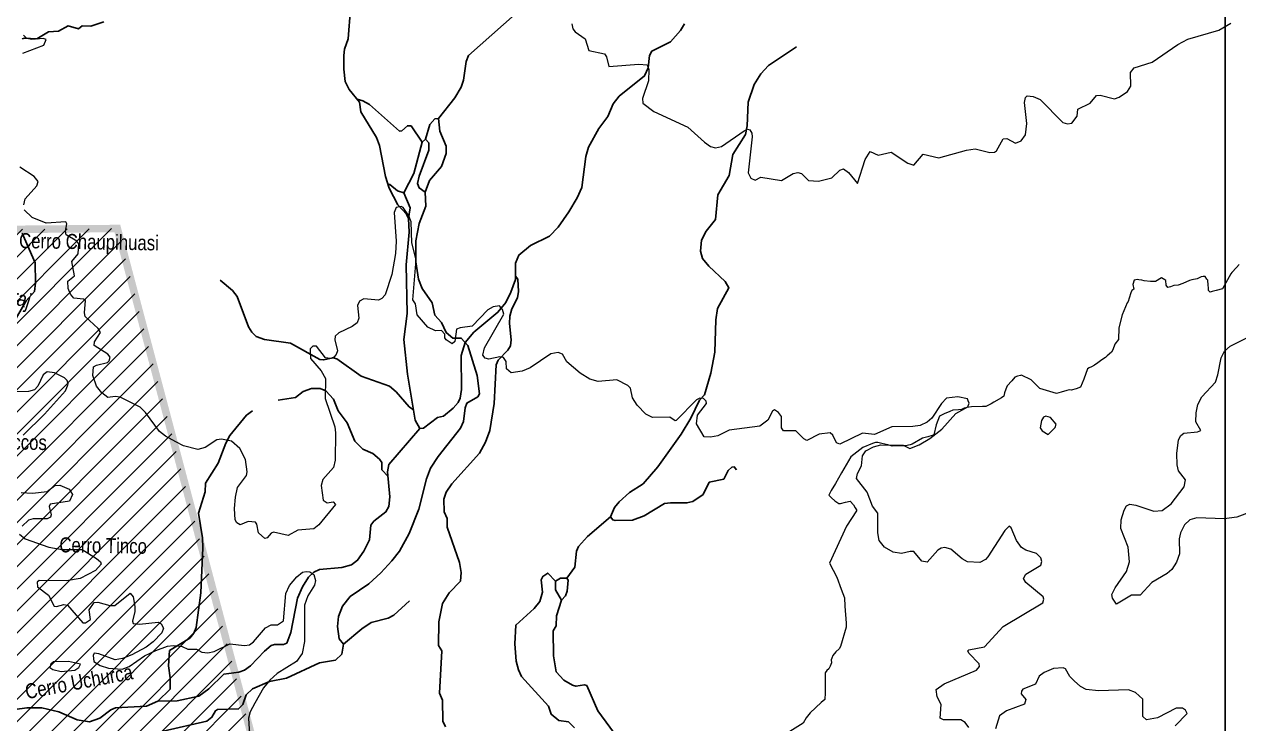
# Model space of a CAD drawing. Header units: feet. Extents: x -72 to 1107026, y -16 to 8357890.
# Drawn here: x 818417 to 842697, y 8231799 to 8245771 of the extents above; entities that cross this region are included whole.
import ezdxf

# ---------------------------------------------------------------- set-up
doc = ezdxf.new("R2010")
doc.units = ezdxf.units.FT
doc.header["$LTSCALE"] = 10
doc.header["$MEASUREMENT"] = 0
doc.layers.get('0').update_dxf_attribs({"linetype": 'CONTINUOUS'})
doc.layers.add('AUTODEMA-inf. cofopri-Rural-PSAD', color=190, linetype='CONTINUOUS')
for name, color, linetype, lineweight in [('CURVAS_PERU_500_PSAD-18', 23, 'CONTINUOUS', 5), ('Hidrografia-IGN-QUEBRADAS', 151, 'CONTINUOUS', 25), ('INEI-DIS-AREQ', 252, 'CONTINUOUS', 9), ('Texto Toponimia IGN', 251, 'CONTINUOUS', 0)]:
    doc.layers.add(name, color=color, linetype=linetype, lineweight=lineweight)
doc.styles.add('SWILL721', font='swissi.ttf')

msp = doc.modelspace()

# ---------------------------------------------------------------- hatches: boundary and pattern name
at = {"layer": 'AUTODEMA-inf. cofopri-Rural-PSAD', "lineweight": 5}
h = msp.add_hatch(dxfattribs=at)
h.set_pattern_fill('ANSI31', color=256, scale=2500)
h.paths.add_polyline_path([(753238, 8156793), (753322, 8156780), (753238, 8156793), (761252, 8177664), (761485, 8177877), (761891, 8178033), (762006, 8178099), (762145, 8178160), (762278, 8178215), (762392, 8178274), (762497, 8178357), (762589, 8178469), (762675, 8178563), (762762, 8178662), (762856, 8178741), (762966, 8178847), (763062, 8178931), (763167, 8179043), (763215, 8179157), (763254, 8179284), (763292, 8179406), (763323, 8179543), (763341, 8179672), (763349, 8179797), (763400, 8179962), (763448, 8180102), (763499, 8180234), (763573, 8180363), (763635, 8180490), (763719, 8180589), (763826, 8180681), (763928, 8180774), (764019, 8180866), (764121, 8180950), (764228, 8181026), (764338, 8181097), (764444, 8181168), (764559, 8181213), (764712, 8181269), (764839, 8181335), (764956, 8181398), (765071, 8181451), (765175, 8181550), (765244, 8181660), (765315, 8181776), (765354, 8181893), (765389, 8182013), (765390, 8182140), (765377, 8182262), (765342, 8182396), (765286, 8182546), (765225, 8182684), (765197, 8182808), (765187, 8182943), (765170, 8183067), (765142, 8183205), (765114, 8183355), (765122, 8183484), (765143, 8183642), (765150, 8183779), (765168, 8183908), (765199, 8184028), (765243, 8184165), (765278, 8184310), (765332, 8184449), (765386, 8184576), (765432, 8184714), (765467, 8184853), (765513, 8184978), (765575, 8185115), (765661, 8185237), (765751, 8185338), (765852, 8185419), (765985, 8185503), (766099, 8185572), (766232, 8185655), (766299, 8185789), (767271, 8186800), (767271, 8186947), (767297, 8187069), (767333, 8187214), (767379, 8187334), (767466, 8187468), (767519, 8187582), (767578, 8187702), (767631, 8187831), (767690, 8187961), (767739, 8188095), (767779, 8188220), (767853, 8188349), (767930, 8188476), (768029, 8188550), (768144, 8188601), (768268, 8188621), (768396, 8188684), (768525, 8188666), (768648, 8188684), (768729, 8188803), (768760, 8188933), (768775, 8189055), (768816, 8189187), (768865, 8189314), (768913, 8189448), (768946, 8189596), (769010, 8189708), (769110, 8189804), (769242, 8189855), (769369, 8189839), (769435, 8190402), (769242, 8190676), (768955, 8190796), (768850, 8191044), (768727, 8191405), (768791, 8192051), (769355, 8193016), (769774, 8193584), (769715, 8193854), (770015, 8194180), (770358, 8194460), (770593, 8194855), (771149, 8195508), (771339, 8195882), (771620, 8196321), (772139, 8196529), (772271, 8196571), (772518, 8196829), (772893, 8197299), (773001, 8197468), (773083, 8197912), (773128, 8198271), (773053, 8198668), (772961, 8199048), (772784, 8199431), (772552, 8199747), (772403, 8199923), (772344, 8200269), (772420, 8200524), (772438, 8201124), (772378, 8201509), (772320, 8201525), (771949, 8202389), (771948, 8203291), (771835, 8204086), (771949, 8205175), (771912, 8205868), (771936, 8206678), (771927, 8207524), (771977, 8207815), (772140, 8208229), (772310, 8208881), (772199, 8209183), (771898, 8209610), (771718, 8210093), (771643, 8210618), (770734, 8212243), (770420, 8212760), (770332, 8213330), (770439, 8213909), (770573, 8214159), (770693, 8214428), (770826, 8214682), (770933, 8214964), (771027, 8215231), (771060, 8215528), (771028, 8215800), (771023, 8215945), (771008, 8216090), (770944, 8216217), (770904, 8216392), (770519, 8217145), (770239, 8217796), (770023, 8218086), (769663, 8218545), (769449, 8218924), (769225, 8219439), (769296, 8219810), (769534, 8220281), (769800, 8220721), (770123, 8220961), (770236, 8221108), (770301, 8221212), (770355, 8221316), (770388, 8221417), (770506, 8221516), (770614, 8221596), (770683, 8221720), (770695, 8221911), (770696, 8222074), (770699, 8222211), (770790, 8222424), (770811, 8222568), (770823, 8222774), (770781, 8222973), (770744, 8223095), (770724, 8223248), (770687, 8223365), (770609, 8223513), (770566, 8223607), (770536, 8223648), (770519, 8223803), (770420, 8224061), (770417, 8224114), (770411, 8224346), (770326, 8224585), (770246, 8224784), (770250, 8224878), (770152, 8225049), (770105, 8225286), (769944, 8225912), (769917, 8226101), (769939, 8226683), (769870, 8226978), (769847, 8227388), (769974, 8227697), (770102, 8227836), (770156, 8227935), (770134, 8228072), (770014, 8228391), (770087, 8228555), (770259, 8228867), (770494, 8228977), (770568, 8228972), (770670, 8228991), (770967, 8229392), (771170, 8229797), (771390, 8230281), (771541, 8230796), (771638, 8231110), (771649, 8231265), (771605, 8231522), (771627, 8231763), (771687, 8231964), (771722, 8232157), (771735, 8232337), (771693, 8232515), (771625, 8232625), (771600, 8233022), (771587, 8233284), (771570, 8233434), (771556, 8233673), (771538, 8233961), (771479, 8234294), (771495, 8234446), (771537, 8234647), (771589, 8234753), (771628, 8234908), (771626, 8235023), (771663, 8235221), (771705, 8235358), (771731, 8235452), (771806, 8235660), (771892, 8235916), (771915, 8235992), (771929, 8236129), (771913, 8236376), (771884, 8236602), (771862, 8236752), (771822, 8236938), (771796, 8237134), (771804, 8237182), (771883, 8237286), (771904, 8237405), (771913, 8237507), (771903, 8237629), (771894, 8237698), (771889, 8237802), (771827, 8237968), (771792, 8238039), (771813, 8238197), (771839, 8238311), (771838, 8238486), (771839, 8238639), (771824, 8238728), (771772, 8238886), (771717, 8239024), (771631, 8239192), (771615, 8239378), (771621, 8239502), (771614, 8239619), (771605, 8239731), (771569, 8239792), (771550, 8239932), (771551, 8240029), (771481, 8240238), (771522, 8240563), (771488, 8241022), (771468, 8241305), (820278, 8241691), (830577, 8202812), (830340, 8202672), (830000, 8202586), (829662, 8202548), (829318, 8202317), (829158, 8201793), (829053, 8201507), (828905, 8201367), (828322, 8201192), (827978, 8200961), (827919, 8200578), (827797, 8199716), (827643, 8199383), (827293, 8198961), (826996, 8198681), (826979, 8198104), (826868, 8197578), (826760, 8197196), (826743, 8196619), (826868, 8195942), (827189, 8195377), (827277, 8195085), (827159, 8194367), (827146, 8193935), (827234, 8193643), (827319, 8193256), (827453, 8192915), (827398, 8192676), (827291, 8192294), (827132, 8191818), (827119, 8191385), (827194, 8190661), (827090, 8190376), (826836, 8189950), (826722, 8189328), (826756, 8188846), (826641, 8188224), (826583, 8187889), (826334, 8187608), (826127, 8187133), (825918, 8186561), (825905, 8186129), (826032, 8185548), (825868, 8184879), (825858, 8184542), (825847, 8184158), (826032, 8183912), (826069, 8183526), (826047, 8182805), (826078, 8182227), (826108, 8181600), (826048, 8181217), (825801, 8180984), (825747, 8180793), (825636, 8180315), (825796, 8179204), (825684, 8178678), (825668, 8178149), (825657, 8177765), (825548, 8177335), (825244, 8176815), (825086, 8176386), (824977, 8175956), (824725, 8175579), (824520, 8175152), (824114, 8174443), (823712, 8173877), (823407, 8173357), (823324, 8172960), (823317, 8172729), (823307, 8172399), (823238, 8171852), (823314, 8171473), (823304, 8171154), (823327, 8170950), (823289, 8170632), (823310, 8170370), (823402, 8170016), (823586, 8169548), (823710, 8169280), (823662, 8168785), (823750, 8168195), (823303, 8168147), (822930, 8167996), (822690, 8167863), (822198, 8167624), (822071, 8167460), (821892, 8167381), (821672, 8167229), (821518, 8167084), (821383, 8166920), (821310, 8166661), (821229, 8166477), (821265, 8166226), (821329, 8166168), (821371, 8165998), (821374, 8165793), (821214, 8165770), (821034, 8165673), (820575, 8165630), (820470, 8165568), (820330, 8165544), (820169, 8165484), (819982, 8165480), (819805, 8165485), (819700, 8165414), (819649, 8165285), (819644, 8165108), (819667, 8164939), (819671, 8164762), (819732, 8164620), (819765, 8164469), (819741, 8164302), (819684, 8164248), (819479, 8164273), (819273, 8164260), (819038, 8164211), (818867, 8164134), (818823, 8164107), (818741, 8164036), (818708, 8164001), (818677, 8163932), (818710, 8163874), (818719, 8163764), (818731, 8163685), (818688, 8163660), (818637, 8163650), (818578, 8163656), (818522, 8163649), (818440, 8163596), (818419, 8163540), (818393, 8163433), (818298, 8163327), (818245, 8163363), (818164, 8163435), (818136, 8163489), (818129, 8163542), (818096, 8163606), (818046, 8163683), (817988, 8163732), (817894, 8163801), (817840, 8163741), (817832, 8163692), (817948, 8163198), (817963, 8163142), (817897, 8163112), (817789, 8163046), (817781, 8162998), (817730, 8162927), (817678, 8162897), (817592, 8162870), (817454, 8162902), (817393, 8162912), (817340, 8162910), (817312, 8162864), (817276, 8162829), (817252, 8162781), (817206, 8162736), (817116, 8162650), (817080, 8162604), (816998, 8162546), (816927, 8162529), (816831, 8162586), (816762, 8162655), (816699, 8162684), (816646, 8162707), (816575, 8162751), (816511, 8162744), (816411, 8162673), (816342, 8162595), (816313, 8162529), (816262, 8162412), (816108, 8162337), (816052, 8162315), (815981, 8162315), (815917, 8162285), (815807, 8162276), (815739, 8162310), (815638, 8162382), (815595, 8162443), (815534, 8162451), (815488, 8162492), (815433, 8162536), (815341, 8162496), (815286, 8162397), (815285, 8162290), (815182, 8162139), (815129, 8162124), (815020, 8162160), (814969, 8162143), (814915, 8162151), (814818, 8162129), (814661, 8162171), (814608, 8162204), (814465, 8162246), (814361, 8162265), (814167, 8162243), (813989, 8162194), (813856, 8162085), (813702, 8161985), (813124, 8161923), (812911, 8161706), (812856, 8161618), (812749, 8161540), (812492, 8161534), (812443, 8161524), (812367, 8161515), (812252, 8161510), (812150, 8161471), (812066, 8161443), (811936, 8161388), (811813, 8161338), (811757, 8161367), (811669, 8161438), (811510, 8161415), (811342, 8161337), (811245, 8161204), (811131, 8161124), (810849, 8161076), (810322, 8160943), (809995, 8160714), (809741, 8160678), (809493, 8160697), (809213, 8160705), (808932, 8160676), (808648, 8160621), (808530, 8160579), (808408, 8160546), (808227, 8160477), (808120, 8160465), (808005, 8160428), (807949, 8160451), (807748, 8160486), (807591, 8160502), (807337, 8160435), (807016, 8160247), (806896, 8160192), (806747, 8160074), (806681, 8160046), (806538, 8159999), (806377, 8159904), (806147, 8159906), (805415, 8159960), (805112, 8159977), (804565, 8160002), (804080, 8160025), (803956, 8160045), (803836, 8160005), (803684, 8159964), (803497, 8159761), (803367, 8159762), (803227, 8159787), (802920, 8159966), (802800, 8159994), (802680, 8160027), (802548, 8160058), (802424, 8160101), (802312, 8160152), (802195, 8160221), (802083, 8160290), (801956, 8160316), (801818, 8160295), (801688, 8160293), (801556, 8160247), (801423, 8160212), (801291, 8160159), (801159, 8160106), (800787, 8160136), (800463, 8160229), (800277, 8160263), (800072, 8160269), (799744, 8160251), (799483, 8160249), (799221, 8160248), (798949, 8160191), (798686, 8160152), (798410, 8160168), (798290, 8160204), (798148, 8160212), (798023, 8160253), (797876, 8160243), (797751, 8160192), (797611, 8160213), (797496, 8160274), (797323, 8160236), (797183, 8160081), (797053, 8159952), (796859, 8159878), (796714, 8159805), (796661, 8159693), (796625, 8159558), (796551, 8159432), (796413, 8159345), (796273, 8159351), (796136, 8159369), (796011, 8159432), (795892, 8159481), (795767, 8159545), (795647, 8159580), (795531, 8159639), (795391, 8159662), (795256, 8159634), (795083, 8159561), (794973, 8159508), (794881, 8159383), (794743, 8159228), (794634, 8159150), (794486, 8159150), (794377, 8159214), (794229, 8159227), (794087, 8159186), (793965, 8159158), (793830, 8159143), (793685, 8159172), (793580, 8159268), (793535, 8159388), (793533, 8159520), (793530, 8159657), (793548, 8159797), (793528, 8160067), (793457, 8160189), (793366, 8160285), (793249, 8160375), (793130, 8160431), (792862, 8160424), (792730, 8160378), (792470, 8160226), (792221, 8160229), (792150, 8160361), (792025, 8160394), (791895, 8160369), (791742, 8160344), (791615, 8160278), (791345, 8160296), (791121, 8160303), (791002, 8160353), (790927, 8160356), (790776, 8160295), (790573, 8160086), (790487, 8160014), (790335, 8159935), (790156, 8159875), (789933, 8159891), (789628, 8159994), (789403, 8160091), (789337, 8160215), (789139, 8160376), (788987, 8160391), (788855, 8160613), (788850, 8160750), (788898, 8160900), (788728, 8161037), (788593, 8161048), (788476, 8161094), (788331, 8161107), (788207, 8161079), (788072, 8161089), (787996, 8161188), (787900, 8161371), (787828, 8161534), (787714, 8161613), (787483, 8161754), (787368, 8161805), (787254, 8161881), (787122, 8161935), (787007, 8162011), (786888, 8162072), (786771, 8162121), (786667, 8162202), (786552, 8162248), (786425, 8162271), (786298, 8162223), (786203, 8162137), (786107, 8162061), (786051, 8162173), (786043, 8162338), (786150, 8162401), (786275, 8162485), (786339, 8162597), (786237, 8162665), (786110, 8162638), (785990, 8162577), (785868, 8162597), (785746, 8162615), (785622, 8162654), (785500, 8162672), (785362, 8162654), (785199, 8162603), (785082, 8162565), (784960, 8162540), (784835, 8162500), (784720, 8162436), (784596, 8162358), (784484, 8162277), (784379, 8162190), (784275, 8162114), (784160, 8162036), (784043, 8161954), (783938, 8161886), (783826, 8161812), (783699, 8161747), (783582, 8161693), (783449, 8161676), (783342, 8161607), (783271, 8161452), (783225, 8161328), (783179, 8161206), (783138, 8161082), (783097, 8160957), (783061, 8160830), (782974, 8160718), (782855, 8160675), (782725, 8160670), (782582, 8160648), (782463, 8160615), (782353, 8160549), (782259, 8160460), (782078, 8160260), (782029, 8160143), (781968, 8160031), (781907, 8159917), (781846, 8159810), (781751, 8159699), (781639, 8159610), (781573, 8159503), (781506, 8159396), (781422, 8159300), (781295, 8159285), (781170, 8159283), (781058, 8159227), (781035, 8159095), (780966, 8158947), (780910, 8158818), (780843, 8158678), (780719, 8158676), (780643, 8158773), (780548, 8158676), (780492, 8158534), (780489, 8158409), (780563, 8158292), (780456, 8158221), (780372, 8158130), (780275, 8158051), (780148, 8158062), (780033, 8158141), (779893, 8158142), (779769, 8158106), (779649, 8158042), (779555, 8157953), (779448, 8157872), (779391, 8157763), (779345, 8157649), (779294, 8157529), (779236, 8157415), (779123, 8157309), (778981, 8157250), (778859, 8157212), (778734, 8157164), (778607, 8157144), (778479, 8157144), (778332, 8157180), (778375, 8156898), (778164, 8156936), (778158, 8156802), (778130, 8156675), (778140, 8156545), (778112, 8156426), (778050, 8156319), (778063, 8156169), (777986, 8156065), (777961, 8155941), (777902, 8155786), (777843, 8155676), (777795, 8155562), (777705, 8155466), (777593, 8155359), (777509, 8155263), (777417, 8155159), (777305, 8155070), (777239, 8154938), (777216, 8154806), (777159, 8154686), (777093, 8154552), (777034, 8154440), (776983, 8154298), (776922, 8154161), (776873, 8154016), (776779, 8153937), (776659, 8153838), (776605, 8153711), (776592, 8153572), (776612, 8153434), (776630, 8153310), (776609, 8153183), (776586, 8153051), (776545, 8152921), (776515, 8152794), (776494, 8152637), (776486, 8152507), (776478, 8152344), (776437, 8152225), (776573, 8151681), (776106, 8151111), (775463, 8150015), (775273, 8149577), (775253, 8149427), (774951, 8149779), (774716, 8150004), (774511, 8150120), (774293, 8150189), (774009, 8150343), (773986, 8150653), (773898, 8150715), (773679, 8150366), (773524, 8150449), (773583, 8150865), (773302, 8151090), (773079, 8151190), (772903, 8151351), (772690, 8151485), (772613, 8151651), (772759, 8151759), (772737, 8151864), (772352, 8152136), (772085, 8152058), (771824, 8152119), (771653, 8152170), (771611, 8152333), (771212, 8152458), (770986, 8152496), (770745, 8152533), (770505, 8152618), (770212, 8152721), (769864, 8152789), (769676, 8152849), (769529, 8152895), (769298, 8152965), (769056, 8153020), (768826, 8153067), (768593, 8153122), (768350, 8153228), (768122, 8153296), (767859, 8153352), (767629, 8153412), (767406, 8153493), (767171, 8153558), (766938, 8153643), (766714, 8153723), (766443, 8153849), (766241, 8153940), (766040, 8153990), (765798, 8154065), (765568, 8154146), (765335, 8154198), (765105, 8154273), (764987, 8154344), (764570, 8154454), (764357, 8154514), (764080, 8154590), (763867, 8154638), (763662, 8154698), (763479, 8154729), (763070, 8154817), (762778, 8154929), (762461, 8154975), (762334, 8155019), (762093, 8155094), (761838, 8155171), (761596, 8155180), (761345, 8155237), (761116, 8155269), (760846, 8155361), (760587, 8155419), (760351, 8155487), (760119, 8155512), (759916, 8155493), (759629, 8155574), (759372, 8155594), (759166, 8155611), (758956, 8155664), (758687, 8155803), (758456, 8155889), (758210, 8155960), (757946, 8156005), (757689, 8156063), (757532, 8156107), (757276, 8156170), (757050, 8156236), (756864, 8156260), (756611, 8156328), (756385, 8156381), (756113, 8156398), (755975, 8156433), (755622, 8156463), (755391, 8156486), (755152, 8156526), (754896, 8156606), (754586, 8156660), (754380, 8156712), (754159, 8156752), (753964, 8156794), (753322, 8156780)])

# ---------------------------------------------------------------- linework, layer by layer
at = {"color": 1}
msp.add_lwpolyline([(842429, 8122447), (719447, 8122447), (719447, 8280092), (842429, 8280092)], close=True, dxfattribs=at)
msp.add_lwpolyline([(842429, 8122447), (719447, 8122447), (719447, 8280092), (842429, 8280092)], close=True, dxfattribs=at)
at = {"layer": 'AUTODEMA-inf. cofopri-Rural-PSAD', "linetype": 'Continuous', "const_width": 150}
msp.add_lwpolyline([(771468, 8241305), (820278, 8241691), (830577, 8202812)], dxfattribs=at)
at = {"layer": 'CURVAS_PERU_500_PSAD-18'}
for points in [[(829365, 8245779), (829382, 8245681), (829428, 8245622), (829633, 8245481), (829702, 8245248), (830016, 8245181), (830056, 8245119), (830105, 8244926), (830703, 8244976), (830873, 8244959), (830903, 8244866), (830898, 8244641), (830775, 8244289), (830784, 8244193), (831003, 8244030), (831684, 8243717), (832016, 8243414), (832139, 8243329), (832235, 8243304), (832356, 8243331), (832808, 8243643), (832876, 8243675), (832921, 8243660), (832963, 8243598), (832967, 8243524), (832889, 8242804), (832944, 8242696), (833033, 8242657), (833141, 8242718), (833558, 8242648), (833789, 8242793), (833886, 8242813), (833955, 8242788), (834097, 8242648), (834295, 8242636), (834560, 8242705), (834726, 8242857), (834794, 8242881), (834897, 8242812), (835074, 8242591), (835226, 8243067), (835329, 8243232), (835486, 8243156), (835751, 8243215), (836082, 8242995), (836199, 8242954), (836390, 8243174), (836703, 8243104), (837257, 8243257), (837430, 8243284), (837720, 8243209), (837818, 8243215), (837856, 8243246), (837990, 8243485), (838061, 8243490), (838236, 8243395), (838346, 8243446), (838437, 8243565), (838460, 8243786), (838416, 8244209), (838432, 8244307), (838467, 8244340), (838591, 8244331), (838728, 8244271), (839181, 8243809), (839277, 8243783), (839361, 8243799), (839469, 8243934), (839481, 8244078), (839729, 8244194), (839851, 8244350), (839925, 8244353), (840215, 8244285), (840309, 8244317), (840475, 8244429), (840538, 8244533), (840534, 8244807), (840610, 8244901), (840967, 8245011), (841481, 8245366), (841677, 8245476), (842302, 8245654), (842538, 8245792)], [(818391, 8245191), (818809, 8245354), (818856, 8245465), (818792, 8245490), (818568, 8245469), (818470, 8245485), (818399, 8245554)], [(818407, 8242161), (818438, 8242282), (818671, 8242541), (818696, 8242633), (818618, 8242728), (818325, 8242919)], [(837291, 8238248), (837275, 8238291), (837080, 8238327), (836858, 8238303), (836754, 8238195), (836563, 8237903), (836466, 8237825), (836331, 8237759), (836184, 8237733), (835760, 8237728), (835419, 8237577), (835173, 8237600), (834724, 8237382), (834658, 8237407), (834584, 8237565), (834528, 8237612), (834308, 8237583), (834066, 8237458), (834001, 8237492), (833846, 8237652), (833597, 8237651), (833555, 8237709), (833554, 8237933), (833498, 8238015), (833415, 8238067), (833375, 8238041), (833282, 8237866), (833125, 8237744), (832507, 8237660), (832282, 8237553), (832136, 8237525), (832012, 8237533), (831858, 8237790), (831878, 8237960), (832059, 8238197), (832047, 8238244), (831995, 8238298), (831922, 8238301), (831856, 8238267), (831451, 8237859), (831428, 8237852), (831326, 8237920), (830977, 8237916), (830844, 8237982), (830670, 8238161), (830579, 8238310), (830536, 8238504), (830483, 8238556), (830262, 8238668), (829890, 8238633), (829723, 8238683), (829533, 8238803), (829264, 8239027), (829180, 8239178), (829092, 8239217), (828947, 8239187), (828533, 8238908), (828371, 8238843), (828150, 8238810), (828055, 8238886), (828054, 8239034), (827997, 8239114), (827924, 8239126), (827704, 8239084), (827632, 8239104), (827587, 8239160), (827616, 8239306), (828002, 8239977), (827980, 8240072), (827916, 8240145), (827793, 8240124), (827683, 8240065), (827375, 8239741), (827129, 8239709), (827061, 8239679), (827023, 8239436), (826972, 8239386), (826850, 8239467), (826827, 8239510), (826828, 8239584), (826761, 8239657), (826641, 8239647), (826483, 8239720), (826274, 8239966), (826240, 8240186), (826184, 8240268), (826250, 8241064), (826168, 8241403), (826151, 8241826), (826106, 8241943), (825994, 8242108), (825952, 8242133), (825855, 8242111), (825812, 8242013), (825854, 8241440), (825842, 8241190), (825763, 8240773), (825634, 8240369), (825567, 8240295), (825500, 8240263), (825203, 8240289), (825117, 8240241), (825079, 8240151), (825104, 8239903), (825073, 8239810), (824974, 8239735), (824703, 8239607), (824632, 8239538), (824625, 8239465), (824678, 8239247), (824656, 8239176), (824605, 8239121), (824537, 8239093), (824440, 8239111), (824259, 8239344), (824185, 8239341), (824133, 8239291), (824142, 8239094), (824355, 8238850), (824437, 8238697), (824434, 8238298), (824627, 8237731), (824641, 8237607), (824631, 8237062), (824601, 8236916), (824385, 8236676), (824350, 8236558), (824390, 8236262), (824472, 8236210), (824594, 8236231), (824639, 8236175), (824304, 8235773), (824207, 8235695), (823886, 8235664), (823690, 8235557), (823400, 8235622), (823354, 8235604), (823272, 8235510), (823226, 8235496), (823099, 8235612), (823068, 8235782), (823041, 8235823), (822894, 8235838), (822734, 8235773), (822670, 8235812), (822631, 8235875), (822618, 8236099), (822637, 8236323), (822680, 8236518), (822857, 8236757), (822871, 8236830), (822838, 8237077), (822730, 8237300), (822557, 8237443), (822362, 8237484), (822265, 8237469), (822034, 8237320), (821890, 8237280), (821600, 8237351), (821447, 8237432), (821240, 8237543), (821122, 8237636), (820844, 8238019), (820735, 8238121), (820333, 8238322), (820234, 8238335), (820088, 8238313), (819971, 8238406), (819863, 8238544), (819786, 8238754), (819802, 8238925), (819864, 8238964), (820083, 8239012), (820116, 8239049), (820132, 8239121), (820086, 8239178), (819817, 8239357), (819823, 8239427), (819944, 8239613), (819893, 8239697), (819637, 8239933), (819620, 8240005), (819642, 8240252), (819604, 8240282), (819409, 8240303), (819344, 8240379), (819292, 8240492), (819291, 8240640), (819424, 8240744), (819367, 8241035), (819495, 8241185), (819511, 8241382), (819467, 8241440), (819252, 8241565), (819242, 8241638), (819270, 8241785), (819249, 8241827), (818854, 8241797), (818577, 8241911), (818415, 8242062)], [(842962, 8236039), (842658, 8235924), (842410, 8235894), (841861, 8235912), (841717, 8235875), (841612, 8235770), (841531, 8235615), (841508, 8235493), (841512, 8235194), (841454, 8235029), (841359, 8234882), (841264, 8234802), (840963, 8234623), (840727, 8234366), (840556, 8234365), (840255, 8234187), (840177, 8234305), (840162, 8234377), (840228, 8234511), (840456, 8234840), (840515, 8235030), (840488, 8235327), (840342, 8235698), (840350, 8235872), (840407, 8236063), (840456, 8236150), (840520, 8236184), (840643, 8236165), (840998, 8236045), (841170, 8236055), (841348, 8236191), (841606, 8236529), (841631, 8236673), (841495, 8236850), (841465, 8236971), (841460, 8237196), (841493, 8237468), (841538, 8237557), (841598, 8237600), (841871, 8237628), (841937, 8237658), (841843, 8237831), (841846, 8238006), (841881, 8238177), (841962, 8238331), (842232, 8238624), (842281, 8238766), (842345, 8239110), (842413, 8239242), (842528, 8239338), (842862, 8239509)], [(818394, 8237565), (818824, 8237984), (819244, 8238446), (819295, 8238583), (819273, 8238654), (819223, 8238710), (819021, 8238807), (818874, 8238825), (818797, 8238765), (818687, 8238541), (818619, 8238469), (818499, 8238437), (818200, 8238428)], [(837303, 8231725), (837228, 8231824), (837144, 8231876), (836795, 8231876), (836730, 8231909), (836748, 8232181), (836669, 8232336), (836647, 8232484), (836810, 8232593), (837453, 8232867), (837514, 8232945), (837508, 8232993), (837300, 8233208), (837284, 8233255), (837300, 8233273), (837617, 8233335), (837985, 8233741), (838778, 8234214), (838802, 8234284), (838789, 8234332), (838444, 8234619), (838395, 8234703), (838443, 8234785), (838739, 8234969), (838761, 8235040), (838744, 8235112), (838656, 8235199), (838442, 8235267), (838357, 8235319), (838257, 8235461), (838146, 8235713), (838106, 8235742), (838022, 8235659), (837683, 8235133), (837633, 8235077), (837525, 8235018), (837278, 8235031), (837170, 8235092), (836940, 8235285), (836822, 8235319), (836748, 8235309), (836685, 8235268), (836472, 8235023), (836363, 8235048), (836202, 8235236), (836128, 8235240), (835958, 8235198), (835788, 8235225), (835615, 8235324), (835512, 8235462), (835482, 8235609), (835485, 8236008), (835376, 8236142), (835270, 8236422), (835058, 8236697), (835076, 8236795), (835155, 8236950), (835174, 8237149), (835245, 8237250), (835398, 8237333), (835543, 8237370), (835992, 8237365), (836124, 8237299), (836311, 8237368), (836523, 8237499), (836759, 8237684), (837043, 8237999), (837282, 8238132), (837308, 8238200), (837291, 8238248)], [(818355, 8236418), (818579, 8236402), (818876, 8236437), (819031, 8236559), (819130, 8236561), (819312, 8236484), (819378, 8236381), (819323, 8236246), (818933, 8236184), (818916, 8236140), (818957, 8235970), (818939, 8235924), (818873, 8235892), (818598, 8235892), (818502, 8235866), (818377, 8235746)], [(818323, 8235587), (818437, 8235492), (818907, 8235326), (819177, 8235276), (819577, 8235280), (819864, 8235102), (819938, 8235035), (819952, 8234988), (819842, 8234857), (819532, 8234698), (819261, 8234655), (818712, 8234661), (818678, 8234627), (818679, 8234530), (818899, 8234368), (819014, 8234150), (819063, 8234141), (819207, 8234181), (819280, 8234170), (819591, 8233816), (819640, 8233816), (819743, 8233883), (819715, 8234077), (819815, 8234217), (819887, 8234229), (820127, 8234160), (820226, 8234159), (820534, 8234407), (820594, 8234336), (820628, 8234139), (820630, 8234040), (820579, 8233846), (820596, 8233803), (820719, 8233787), (821091, 8233827), (821157, 8233795), (821199, 8233707), (821170, 8233613), (820995, 8233434), (820854, 8233331), (820570, 8233174), (820383, 8233102), (820236, 8233078), (819909, 8233198), (819813, 8233207), (819793, 8233161), (819806, 8233039), (819935, 8232964), (820100, 8232907), (820372, 8232889), (820511, 8232944), (820822, 8233153), (821046, 8233264), (821282, 8233347), (821393, 8233361), (821572, 8233340), (821684, 8233287), (821859, 8233288), (821966, 8233226), (822090, 8233214), (822211, 8233241), (822525, 8233393), (822821, 8233359), (822919, 8233375), (822998, 8233435), (823243, 8233717), (823355, 8233773), (823479, 8233771), (823600, 8233856), (823646, 8234401), (823721, 8234558), (823864, 8234731), (823979, 8234827), (824053, 8234841), (824127, 8234834), (824208, 8234781), (824240, 8234662), (824221, 8234564), (824083, 8234356), (824017, 8234168), (824020, 8233444), (823974, 8233199), (823857, 8233040), (823476, 8232801), (823326, 8232670), (823203, 8232513), (823025, 8232212), (822934, 8232033), (822903, 8231913), (822931, 8231364)], [(841427, 8231757), (841669, 8232006), (841634, 8232070), (841572, 8232111), (841449, 8232112), (841072, 8231916), (840853, 8231879), (840781, 8231942), (840780, 8232290), (840635, 8232423), (840494, 8232473), (839895, 8232455), (839647, 8232480), (839537, 8232539), (839405, 8232654), (839320, 8232745), (839235, 8232898), (839190, 8232918), (838993, 8232900), (838809, 8232822), (838708, 8232750), (838635, 8232592), (838382, 8232488), (838355, 8232447), (838351, 8232397), (838441, 8232283), (838417, 8232187), (838056, 8232056), (837913, 8231958), (837833, 8231698)]]:
    msp.add_lwpolyline(points, dxfattribs=at)
for points in [[(838887, 8237575), (839029, 8237716), (839047, 8237786), (838935, 8237917), (838840, 8237942), (838795, 8237923), (838757, 8237858), (838729, 8237712), (838771, 8237652)], [(819153, 8232844), (819426, 8232866), (819506, 8232924), (819542, 8232987), (819301, 8233039), (819001, 8233038), (818946, 8232990), (818928, 8232919), (818990, 8232880)]]:
    msp.add_lwpolyline(points, close=True, dxfattribs=at)
at = {"layer": 'Hidrografia-IGN-QUEBRADAS'}
msp.add_line((826438, 8243478), (826374, 8243415), dxfattribs=at)
for points in [[(832044, 8248683), (831636, 8248566), (831445, 8248371), (831380, 8248334), (830921, 8248222), (830517, 8247888), (830001, 8247703), (829107, 8247106), (828810, 8246978), (828630, 8246843), (828476, 8246649), (828360, 8246215), (828234, 8245971), (827298, 8245145), (827253, 8245029), (827200, 8244658), (827155, 8244515), (827026, 8244302), (826699, 8243886)], [(824940, 8246081), (824890, 8245483), (824817, 8245273), (824806, 8245148), (824806, 8244873), (824836, 8244625), (824911, 8244468), (825116, 8244217), (825148, 8244022), (825461, 8243511), (825520, 8243347), (825637, 8242733), (825713, 8242495), (825889, 8242164), (826057, 8241979), (826099, 8241890), (826109, 8241616), (826055, 8240968), (826074, 8239993), (826003, 8239475), (826081, 8238779), (826233, 8237866), (826327, 8237697)], [(820010, 8245822), (819751, 8245734), (819576, 8245742), (819503, 8245679), (819293, 8245743), (819099, 8245631), (818903, 8245621), (818669, 8245479), (818421, 8245497), (818374, 8245481)], [(831615, 8245777), (831538, 8245648), (831340, 8245423), (830962, 8245235), (830919, 8245147), (830893, 8244899), (830820, 8244740), (830314, 8244334), (830188, 8244181), (830087, 8243926), (829902, 8243690), (829695, 8243319), (829642, 8243127), (829562, 8242508), (829473, 8242301), (829303, 8242024), (829088, 8241717), (828917, 8241536), (828536, 8241351), (828307, 8241160), (828241, 8240999), (828235, 8240676), (828144, 8240417), (828043, 8240216), (827888, 8240020), (827406, 8239623), (827230, 8239413), (827150, 8239152), (827156, 8238478), (827131, 8238305), (827093, 8238213), (826995, 8238100), (826801, 8237942), (826681, 8237916), (826402, 8237704), (826327, 8237697)], [(833855, 8245322), (833294, 8244948), (833140, 8244784), (833012, 8244569), (832888, 8244217), (832867, 8243743), (832835, 8243571), (832586, 8243168), (832513, 8242751), (832282, 8242367), (832234, 8241872), (832047, 8241640), (831957, 8241461), (831937, 8241238), (831978, 8241095), (832104, 8240941), (832430, 8240630), (832504, 8240504), (832275, 8240091), (832246, 8239868), (832225, 8239219), (832142, 8238802), (832020, 8238369), (831916, 8238264), (831745, 8237902), (831548, 8237583), (831086, 8236930), (830791, 8236591), (830518, 8236415), (830311, 8236234), (830217, 8236118), (830139, 8235929)], [(825071, 8244273), (825187, 8244240), (825317, 8244166), (825918, 8243638), (825966, 8243644), (826077, 8243743), (826150, 8243742), (826374, 8243415)], [(826699, 8243886), (826725, 8243637), (826849, 8243338), (826851, 8243189), (826762, 8242930), (826517, 8242648), (826435, 8242415)], [(826699, 8243886), (826628, 8243880), (826528, 8243769), (826438, 8243478)], [(826374, 8243415), (826206, 8242788), (826008, 8242406)], [(826438, 8243478), (826503, 8243404), (826504, 8243255), (826314, 8242739), (826282, 8242593), (826314, 8242502), (826435, 8242415)], [(826435, 8242415), (826446, 8242141), (826312, 8241791), (826245, 8241448), (826248, 8241024), (826299, 8240678), (826374, 8240493), (826572, 8240205), (826626, 8239962), (826759, 8239815), (826851, 8239613), (826982, 8239499), (827155, 8239503), (827282, 8239352), (827474, 8238758), (827521, 8238387), (827483, 8238326), (827268, 8238203), (827233, 8238110), (827199, 8237837), (827141, 8237700), (826689, 8237134), (826541, 8236903), (826461, 8236692), (826307, 8236087), (826110, 8235601), (825920, 8235249), (825769, 8235050), (825545, 8234815), (825307, 8234593), (824935, 8234341), (824780, 8234147), (824699, 8233938), (824677, 8233740), (824716, 8233494), (824802, 8233385)], [(825689, 8242571), (825723, 8242571), (825876, 8242443), (826008, 8242406)], [(826008, 8242406), (826131, 8242107), (826099, 8241890)], [(818375, 8241601), (818637, 8241007), (818642, 8240608), (818620, 8240434), (818456, 8240249), (818106, 8239644)], [(828236, 8240739), (828282, 8240678), (828300, 8240431), (828276, 8240309), (828164, 8240085), (828126, 8239941), (828118, 8239791), (828154, 8239468), (828136, 8239345), (828084, 8239260), (827894, 8239062), (827855, 8238971), (827815, 8238198), (827723, 8237656), (827637, 8237422), (827516, 8237203), (826964, 8236592), (826855, 8236425), (826808, 8236283), (826811, 8236034), (826872, 8235898), (826873, 8235725), (827120, 8235017), (827151, 8234820), (827138, 8234646), (826914, 8234411), (826782, 8234200), (826708, 8233833), (826702, 8233359), (826765, 8233254), (826717, 8232406), (826778, 8232271), (826788, 8231847), (826839, 8231734)], [(822333, 8240659), (822581, 8240450), (822676, 8240334), (822903, 8239727), (822966, 8239619), (823054, 8239531), (823218, 8239474), (823737, 8239398), (824326, 8239073), (824400, 8239066), (824596, 8239106), (824668, 8239090), (825153, 8238739), (825717, 8238541), (825850, 8238428), (826115, 8238128), (826199, 8238071)], [(823494, 8238260), (823839, 8238316), (823996, 8238438), (824160, 8238498), (824334, 8238496), (824448, 8238447), (824598, 8238281), (824694, 8238051), (824871, 8237809), (825023, 8237441), (825183, 8237284), (825388, 8237194), (825521, 8237081), (825564, 8237020), (825569, 8236873), (825690, 8236737)], [(822983, 8238047), (822861, 8237960), (822525, 8237558), (822444, 8237403), (822296, 8237005), (822040, 8236606), (822033, 8236433), (821902, 8236004), (821982, 8235512), (821984, 8235312), (821945, 8234413), (821855, 8233719), (821806, 8233605), (821727, 8233509), (821323, 8233259), (821303, 8232958), (821337, 8232715), (821332, 8232490), (821090, 8232248)], [(826327, 8237697), (825709, 8236977), (825681, 8236832), (825726, 8236334), (825708, 8236135), (825646, 8236029), (825409, 8235845), (825346, 8235768), (825318, 8235472), (825209, 8235248), (825080, 8235063), (824962, 8234972), (824769, 8234922), (824322, 8234878), (824209, 8234827), (824100, 8234724), (823979, 8234535), (823883, 8234305), (823746, 8233619), (823664, 8233410), (823597, 8233380), (823422, 8233380), (823351, 8233358), (823217, 8233247), (822943, 8232956), (822821, 8232869), (822704, 8232827), (822409, 8232791), (822110, 8232497), (821908, 8232352), (821471, 8232258), (821090, 8232248), (820862, 8232152), (820239, 8232115), (820148, 8232074), (819931, 8231908), (819719, 8231837), (819473, 8231874), (819109, 8232038), (818768, 8232115), (818469, 8232114), (817942, 8232046)], [(832659, 8236870), (832612, 8236929), (832565, 8236926), (832492, 8236859), (832402, 8236684), (832112, 8236622), (831990, 8236379), (831786, 8236238), (831665, 8236209), (831340, 8236214), (831217, 8236195), (830810, 8235952), (830577, 8235863), (830229, 8235860), (830182, 8235875), (830139, 8235929)], [(830139, 8235929), (829680, 8235542), (829496, 8235339), (829458, 8235247), (829424, 8234925), (829262, 8234706)], [(829039, 8234646), (828884, 8234807), (828783, 8234742), (828754, 8234675), (828781, 8234427), (828722, 8234237), (828612, 8234102), (828242, 8233769), (828228, 8233395), (828254, 8233046), (828295, 8232876), (828359, 8232741), (828895, 8232148), (828951, 8231987), (829103, 8231860), (829296, 8231838), (829420, 8231718)], [(829262, 8234706), (829137, 8234709), (829039, 8234646)], [(829039, 8234646), (829041, 8234473), (829159, 8234264)], [(829262, 8234706), (829293, 8234669), (829271, 8234445), (829237, 8234352), (829159, 8234264)], [(826116, 8234251), (825803, 8233965), (825691, 8233910), (825354, 8233823), (825168, 8233696), (824802, 8233385)], [(829159, 8234264), (829059, 8233954), (829054, 8233755), (828989, 8233652), (829000, 8233153), (829052, 8232833), (829203, 8232668), (829375, 8232567), (829446, 8232546), (829619, 8232576), (829664, 8232559), (829884, 8232057), (830623, 8231051)], [(824802, 8233385), (824764, 8233190), (824639, 8233071), (824321, 8233013), (823662, 8232711), (823319, 8232644), (822977, 8232493), (822852, 8232373), (822786, 8232185), (822703, 8232093), (822281, 8232084), (822239, 8232058), (822168, 8231927), (822070, 8231851), (821195, 8231647), (821103, 8231565), (820580, 8231518), (820412, 8231474), (820360, 8231337), (820306, 8230991), (820291, 8230817), (820323, 8230646)]]:
    msp.add_lwpolyline(points, dxfattribs=at)
at = {"layer": 'INEI-DIS-AREQ'}
msp.add_lwpolyline([(842707, 8240972), (842653, 8240914), (842562, 8240815), (842537, 8240787), (842374, 8240483), (842248, 8240451), (842169, 8240430), (842126, 8240422), (842094, 8240453), (842091, 8240509), (842085, 8240558), (842078, 8240658), (842063, 8240682), (842024, 8240732), (841987, 8240734), (841950, 8240725), (841865, 8240687), (841760, 8240663), (841714, 8240652), (841583, 8240593), (841487, 8240562), (841398, 8240554), (841332, 8240525), (841280, 8240512), (841247, 8240560), (841242, 8240650), (841220, 8240665), (841155, 8240706), (841033, 8240633), (840931, 8240635), (840804, 8240644), (840760, 8240659), (840700, 8240667), (840675, 8240670), (840609, 8240657), (840583, 8240573), (840598, 8240477), (840560, 8240454), (840542, 8240408), (840509, 8240302), (840490, 8240236), (840470, 8240204), (840370, 8239970), (840301, 8239704), (840293, 8239473), (840224, 8239378), (840183, 8239271), (840156, 8239223), (840069, 8239146), (840035, 8239116), (839964, 8239069), (839881, 8239008), (839811, 8238962), (839752, 8238931), (839709, 8238905), (839671, 8238885), (839602, 8238681), (839535, 8238524), (839448, 8238489), (839346, 8238464), (839308, 8238466), (839258, 8238455), (839146, 8238425), (839052, 8238395), (838718, 8238492), (838548, 8238666), (838354, 8238760), (838333, 8238756), (838275, 8238744), (838223, 8238722), (838159, 8238649), (838071, 8238550), (838039, 8238480), (838014, 8238412), (837999, 8238344), (837952, 8238311), (837799, 8238223), (837747, 8238189), (837644, 8238137), (837575, 8238134), (837357, 8238126), (837270, 8238116), (837206, 8238100), (837152, 8238079), (837093, 8238067), (836983, 8238060), (836923, 8238034), (836806, 8237986), (836713, 8237943), (836646, 8237769), (836601, 8237572), (836566, 8237557), (836481, 8237531), (836377, 8237505), (836172, 8237385), (836128, 8237368), (836034, 8237351), (835940, 8237351), (835768, 8237342), (835682, 8237368), (835562, 8237394), (835485, 8237419), (835433, 8237419), (835373, 8237394), (835184, 8237316), (835124, 8237273), (834944, 8237127), (834755, 8236810), (834635, 8236595), (834549, 8236458), (834506, 8236363), (834557, 8236313), (834626, 8236252), (834703, 8236200), (834738, 8236200), (834838, 8236223), (834926, 8236243), (834995, 8236174), (835030, 8236114), (835055, 8236071), (835055, 8236054), (834854, 8235742), (834514, 8235007), (834661, 8234724), (834747, 8234485), (834815, 8234311), (834824, 8234148), (834850, 8233805), (834849, 8233727), (834738, 8233341), (834712, 8233298), (834643, 8233238), (834583, 8233161), (834566, 8233109), (834549, 8233075), (834557, 8233015), (834532, 8232946), (834506, 8232895), (834463, 8232860), (834428, 8232817), (834429, 8232414), (834420, 8232285), (834351, 8232225), (834128, 8232019), (834051, 8231916), (833991, 8231813), (833673, 8231607)], dxfattribs=at)

# ---------------------------------------------------------------- texts
at = {"layer": 'Texto Toponimia IGN', "style": 'SWILL721', "width": 0.8}
for s, rotation, p in [('Cerro Chaupihuasi', 358.9987, (818311, 8241301)), ('Cerro Seraj', 341.6797, (816864, 8240628)), ('Cerro Orccos', 358.9987, (816873, 8237300)), ('Cerro Tinco', 358.9987, (819116, 8235224)), ('Cerro Uchurca', 10.6798, (818466, 8232288))]:
    msp.add_text(s, height=300, rotation=rotation, dxfattribs=at).set_placement(p)

doc.saveas('drawing.dxf')
